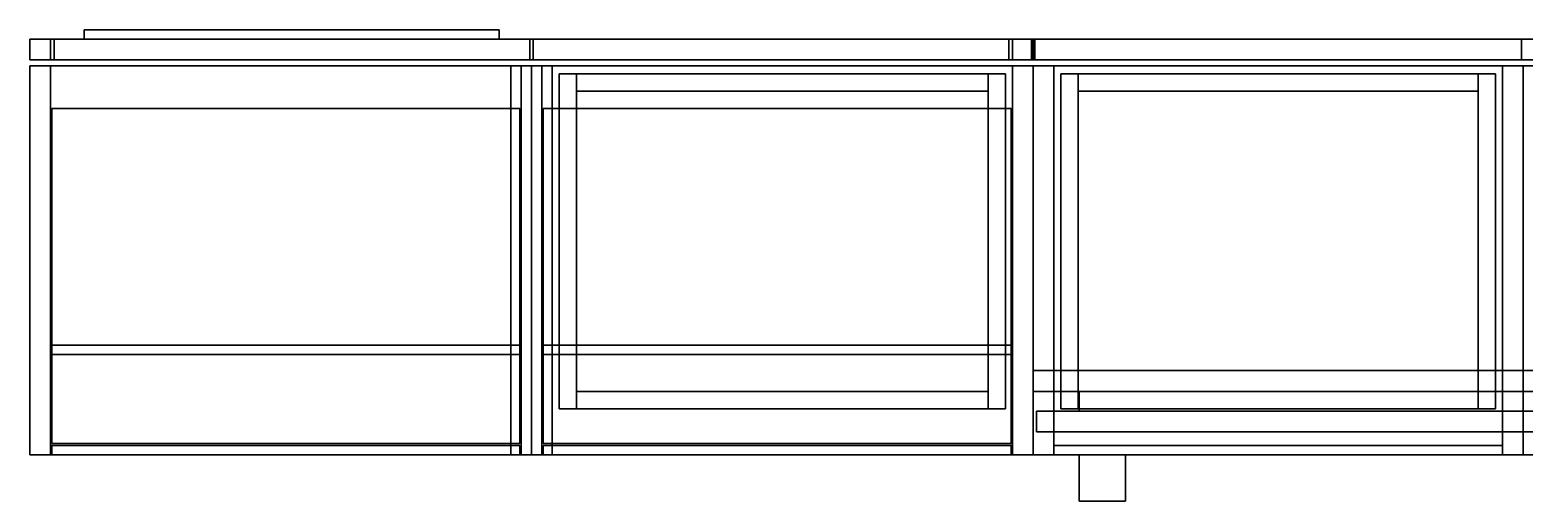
# Model space of a CAD drawing. Header units: millimetres. Extents: x 0 to 3600, y 0 to 408.
# Drawn here: x 0 to 1296, y 0 to 408 of the extents above; entities that cross this region are included whole.
import ezdxf

# ---------------------------------------------------------------- set-up
doc = ezdxf.new("R2010")
doc.units = ezdxf.units.MM
for name, color, linetype in [('BATTEN-1', 8, 'Continuous'), ('BG-1', 8, 'Continuous'), ('CURVE-T-BOT', 8, 'Continuous'), ('CURVE-T-TOP', 8, 'Continuous'), ('D1-BACK', 8, 'Continuous'), ('D1-BOX-B', 8, 'Continuous'), ('D1-BOX-F', 8, 'Continuous'), ('D1-BOX-H', 8, 'Continuous'), ('D1-BOX-L', 8, 'Continuous'), ('D1-BOX-R', 8, 'Continuous'), ('D1-FRONT', 8, 'Continuous'), ('D1-L', 8, 'Continuous'), ('D1-R', 8, 'Continuous'), ('D1-T', 8, 'Continuous'), ('D2-B', 8, 'Continuous'), ('D2-BACK', 8, 'Continuous'), ('D2-BOX-B', 8, 'Continuous'), ('D2-BOX-F', 8, 'Continuous'), ('D2-BOX-H', 8, 'Continuous'), ('D2-BOX-L', 8, 'Continuous'), ('D2-BOX-R', 8, 'Continuous'), ('D2-FRONT', 8, 'Continuous'), ('D2-L', 8, 'Continuous'), ('D2-R', 8, 'Continuous'), ('D2-T', 8, 'Continuous'), ('D3-L', 8, 'Continuous'), ('FRAME-B-HIGH-1', 8, 'Continuous'), ('FRAME-B-LOW-1', 8, 'Continuous'), ('FRAME-T-BOT', 8, 'Continuous'), ('FRAME-T-L', 8, 'Continuous'), ('FRAME-T-MID', 8, 'Continuous'), ('FRAME-T-R', 8, 'Continuous'), ('FRAME-T-TOP', 8, 'Continuous'), ('T-B', 8, 'Continuous'), ('T-C', 8, 'Continuous'), ('T-DOOR-L', 8, 'Continuous'), ('T-DOOR-R', 8, 'Continuous'), ('T-L', 8, 'Continuous'), ('T-L-BACK', 8, 'Continuous'), ('T-L-S1', 8, 'Continuous'), ('T-L-S2', 8, 'Continuous'), ('T-L-S3', 8, 'Continuous'), ('T-L-S4', 8, 'Continuous'), ('T-L-S5', 8, 'Continuous'), ('T-L-SERVICE', 8, 'Continuous'), ('T-LOW-BACK', 8, 'Continuous'), ('T-LOW-DIV', 8, 'Continuous'), ('T-R', 8, 'Continuous'), ('T-R-BACK', 8, 'Continuous'), ('T-R-S1', 8, 'Continuous'), ('T-R-S2', 8, 'Continuous'), ('T-R-S3', 8, 'Continuous'), ('T-R-S4', 8, 'Continuous'), ('T-R-S5', 8, 'Continuous'), ('T-R-SERVICE', 8, 'Continuous'), ('TEXTILE', 8, 'Continuous'), ('TV-LINK', 8, 'Continuous'), ('TV-SPACER-1', 8, 'Continuous')]:
    doc.layers.add(name, color=color, linetype=linetype)

msp = doc.modelspace()

# ---------------------------------------------------------------- linework, layer by layer
at = {"layer": 'BATTEN-1'}
for points in [[(910, 0, 590), (910, 40, 590), (950, 40, 590), (950, 0, 590)], [(910, 0, 2825), (950, 0, 2825), (950, 40, 2825), (910, 40, 2825)], [(950, 40, 590), (910, 40, 590), (910, 40, 2825), (950, 40, 2825)], [(910, 40, 590), (910, 0, 590), (910, 0, 2825), (910, 40, 2825)], [(950, 0, 590), (950, 40, 590), (950, 40, 2825), (950, 0, 2825)], [(910, 0, 590), (950, 0, 590), (950, 0, 2825), (910, 0, 2825)]]:
    msp.add_3dface(points, dxfattribs=at)
at = {"layer": 'BG-1'}
for points in [[(873, 60, 570), (873, 78, 570), (1551, 78, 570), (1551, 60, 570)], [(873, 60, 2875), (1551, 60, 2875), (1551, 78, 2875), (873, 78, 2875)], [(1551, 78, 570), (873, 78, 570), (873, 78, 2875), (1551, 78, 2875)], [(873, 78, 570), (873, 60, 570), (873, 60, 2875), (873, 78, 2875)], [(873, 60, 570), (1551, 60, 570), (1551, 60, 2875), (873, 60, 2875)]]:
    msp.add_3dface(points, dxfattribs=at)
at = {"layer": 'CURVE-T-BOT'}
for points in [[(0, 40, 150), (0, 377, 150), (870, 377, 150), (870, 40, 150)], [(0, 40, 250), (870, 40, 250), (870, 377, 250), (0, 377, 250)], [(870, 377, 150), (0, 377, 150), (0, 377, 250), (870, 377, 250)], [(0, 377, 150), (0, 40, 150), (0, 40, 250), (0, 377, 250)], [(870, 40, 150), (870, 377, 150), (870, 377, 250), (870, 40, 250)], [(0, 40, 150), (870, 40, 150), (870, 40, 250), (0, 40, 250)]]:
    msp.add_3dface(points, dxfattribs=at)
at = {"layer": 'CURVE-T-TOP'}
for points in [[(0, 40, 2775), (0, 377, 2775), (870, 377, 2775), (870, 40, 2775)], [(0, 40, 2875), (870, 40, 2875), (870, 377, 2875), (0, 377, 2875)], [(870, 377, 2775), (0, 377, 2775), (0, 377, 2875), (870, 377, 2875)], [(0, 377, 2775), (0, 40, 2775), (0, 40, 2875), (0, 377, 2875)], [(870, 40, 2775), (870, 377, 2775), (870, 377, 2875), (870, 40, 2875)], [(0, 40, 2775), (870, 40, 2775), (870, 40, 2875), (0, 40, 2875)]]:
    msp.add_3dface(points, dxfattribs=at)
at = {"layer": 'D1-BACK'}
for points in [[(453, 40, 168), (453, 48, 168), (852, 48, 168), (852, 40, 168)], [(453, 40, 552), (852, 40, 552), (852, 48, 552), (453, 48, 552)], [(852, 48, 168), (453, 48, 168), (453, 48, 552), (852, 48, 552)], [(453, 48, 168), (453, 40, 168), (453, 40, 552), (453, 48, 552)], [(453, 40, 168), (852, 40, 168), (852, 40, 552), (453, 40, 552)], [(852, 40, 168), (852, 48, 168), (852, 48, 552), (852, 40, 552)]]:
    msp.add_3dface(points, dxfattribs=at)
at = {"layer": 'D1-BOX-B'}
for points in [[(474, 80, 210), (474, 370, 210), (831, 370, 210), (831, 80, 210)], [(474, 80, 225), (831, 80, 225), (831, 370, 225), (474, 370, 225)], [(831, 370, 210), (474, 370, 210), (474, 370, 225), (831, 370, 225)], [(474, 370, 210), (474, 80, 210), (474, 80, 225), (474, 370, 225)], [(831, 80, 210), (831, 370, 210), (831, 370, 225), (831, 80, 225)], [(474, 80, 210), (831, 80, 210), (831, 80, 225), (474, 80, 225)]]:
    msp.add_3dface(points, dxfattribs=at)
at = {"layer": 'D1-BOX-F'}
for points in [[(474, 355, 225), (474, 370, 225), (831, 370, 225), (831, 355, 225)], [(474, 355, 447), (831, 355, 447), (831, 370, 447), (474, 370, 447)], [(831, 370, 225), (474, 370, 225), (474, 370, 447), (831, 370, 447)], [(474, 370, 225), (474, 355, 225), (474, 355, 447), (474, 370, 447)], [(831, 355, 225), (831, 370, 225), (831, 370, 447), (831, 355, 447)], [(474, 355, 225), (831, 355, 225), (831, 355, 447), (474, 355, 447)]]:
    msp.add_3dface(points, dxfattribs=at)
at = {"layer": 'D1-BOX-H'}
for points in [[(474, 80, 225), (474, 95, 225), (831, 95, 225), (831, 80, 225)], [(474, 80, 447), (831, 80, 447), (831, 95, 447), (474, 95, 447)], [(831, 95, 225), (474, 95, 225), (474, 95, 447), (831, 95, 447)], [(474, 95, 225), (474, 80, 225), (474, 80, 447), (474, 95, 447)], [(831, 80, 225), (831, 95, 225), (831, 95, 447), (831, 80, 447)], [(474, 80, 225), (831, 80, 225), (831, 80, 447), (474, 80, 447)]]:
    msp.add_3dface(points, dxfattribs=at)
at = {"layer": 'D1-BOX-L'}
for points in [[(459, 80, 210), (459, 370, 210), (474, 370, 210), (474, 80, 210)], [(459, 80, 447), (474, 80, 447), (474, 370, 447), (459, 370, 447)], [(474, 370, 210), (459, 370, 210), (459, 370, 447), (474, 370, 447)], [(459, 370, 210), (459, 80, 210), (459, 80, 447), (459, 370, 447)], [(474, 80, 210), (474, 370, 210), (474, 370, 447), (474, 80, 447)], [(459, 80, 210), (474, 80, 210), (474, 80, 447), (459, 80, 447)]]:
    msp.add_3dface(points, dxfattribs=at)
at = {"layer": 'D1-BOX-R'}
for points in [[(831, 80, 210), (831, 370, 210), (846, 370, 210), (846, 80, 210)], [(831, 80, 447), (846, 80, 447), (846, 370, 447), (831, 370, 447)], [(846, 370, 210), (831, 370, 210), (831, 370, 447), (846, 370, 447)], [(831, 370, 210), (831, 80, 210), (831, 80, 447), (831, 370, 447)], [(846, 80, 210), (846, 370, 210), (846, 370, 447), (846, 80, 447)], [(831, 80, 210), (846, 80, 210), (846, 80, 447), (831, 80, 447)]]:
    msp.add_3dface(points, dxfattribs=at)
at = {"layer": 'D1-FRONT'}
for points in [[(436.5, 382, 171), (436.5, 400, 171), (868.5, 400, 171), (868.5, 382, 171)], [(436.5, 382, 549), (868.5, 382, 549), (868.5, 400, 549), (436.5, 400, 549)], [(868.5, 400, 171), (436.5, 400, 171), (436.5, 400, 549), (868.5, 400, 549)], [(436.5, 400, 171), (436.5, 382, 171), (436.5, 382, 549), (436.5, 400, 549)], [(868.5, 382, 171), (868.5, 400, 171), (868.5, 400, 549), (868.5, 382, 549)], [(436.5, 382, 171), (868.5, 382, 171), (868.5, 382, 549), (436.5, 382, 549)]]:
    msp.add_3dface(points, dxfattribs=at)
at = {"layer": 'D1-L'}
for points in [[(435, 40, 168), (435, 377, 168), (453, 377, 168), (453, 40, 168)], [(435, 40, 570), (453, 40, 570), (453, 377, 570), (435, 377, 570)], [(453, 377, 168), (435, 377, 168), (435, 377, 570), (453, 377, 570)], [(435, 377, 168), (435, 40, 168), (435, 40, 570), (435, 377, 570)], [(453, 40, 168), (453, 377, 168), (453, 377, 570), (453, 40, 570)], [(435, 40, 168), (453, 40, 168), (453, 40, 570), (435, 40, 570)]]:
    msp.add_3dface(points, dxfattribs=at)
at = {"layer": 'D1-R'}
for points in [[(852, 40, 168), (852, 377, 168), (870, 377, 168), (870, 40, 168)], [(852, 40, 570), (870, 40, 570), (870, 377, 570), (852, 377, 570)], [(870, 377, 168), (852, 377, 168), (852, 377, 570), (870, 377, 570)], [(852, 377, 168), (852, 40, 168), (852, 40, 570), (852, 377, 570)], [(870, 40, 168), (870, 377, 168), (870, 377, 570), (870, 40, 570)], [(852, 40, 168), (870, 40, 168), (870, 40, 570), (852, 40, 570)]]:
    msp.add_3dface(points, dxfattribs=at)
at = {"layer": 'D1-T'}
for points in [[(453, 40, 552), (453, 377, 552), (852, 377, 552), (852, 40, 552)], [(453, 40, 570), (852, 40, 570), (852, 377, 570), (453, 377, 570)], [(852, 377, 552), (453, 377, 552), (453, 377, 570), (852, 377, 570)], [(453, 377, 552), (453, 40, 552), (453, 40, 570), (453, 377, 570)], [(852, 40, 552), (852, 377, 552), (852, 377, 570), (852, 40, 570)], [(453, 40, 552), (852, 40, 552), (852, 40, 570), (453, 40, 570)]]:
    msp.add_3dface(points, dxfattribs=at)
at = {"layer": 'D2-B'}
for points in [[(888, 40, 150), (888, 377, 150), (1277, 377, 150), (1277, 40, 150)], [(888, 40, 168), (1277, 40, 168), (1277, 377, 168), (888, 377, 168)], [(1277, 377, 150), (888, 377, 150), (888, 377, 168), (1277, 377, 168)], [(888, 377, 150), (888, 40, 150), (888, 40, 168), (888, 377, 168)], [(1277, 40, 150), (1277, 377, 150), (1277, 377, 168), (1277, 40, 168)], [(888, 40, 150), (1277, 40, 150), (1277, 40, 168), (888, 40, 168)]]:
    msp.add_3dface(points, dxfattribs=at)
at = {"layer": 'D2-BACK'}
for points in [[(888, 40, 168), (888, 48, 168), (1277, 48, 168), (1277, 40, 168)], [(888, 40, 552), (1277, 40, 552), (1277, 48, 552), (888, 48, 552)], [(1277, 48, 168), (888, 48, 168), (888, 48, 552), (1277, 48, 552)], [(888, 48, 168), (888, 40, 168), (888, 40, 552), (888, 48, 552)], [(888, 40, 168), (1277, 40, 168), (1277, 40, 552), (888, 40, 552)], [(1277, 40, 168), (1277, 48, 168), (1277, 48, 552), (1277, 40, 552)]]:
    msp.add_3dface(points, dxfattribs=at)
at = {"layer": 'D2-BOX-B'}
for points in [[(909, 80, 210), (909, 370, 210), (1256, 370, 210), (1256, 80, 210)], [(909, 80, 225), (1256, 80, 225), (1256, 370, 225), (909, 370, 225)], [(1256, 370, 210), (909, 370, 210), (909, 370, 225), (1256, 370, 225)], [(909, 370, 210), (909, 80, 210), (909, 80, 225), (909, 370, 225)], [(1256, 80, 210), (1256, 370, 210), (1256, 370, 225), (1256, 80, 225)], [(909, 80, 210), (1256, 80, 210), (1256, 80, 225), (909, 80, 225)]]:
    msp.add_3dface(points, dxfattribs=at)
at = {"layer": 'D2-BOX-F'}
for points in [[(909, 355, 225), (909, 370, 225), (1256, 370, 225), (1256, 355, 225)], [(909, 355, 447), (1256, 355, 447), (1256, 370, 447), (909, 370, 447)], [(1256, 370, 225), (909, 370, 225), (909, 370, 447), (1256, 370, 447)], [(909, 370, 225), (909, 355, 225), (909, 355, 447), (909, 370, 447)], [(1256, 355, 225), (1256, 370, 225), (1256, 370, 447), (1256, 355, 447)], [(909, 355, 225), (1256, 355, 225), (1256, 355, 447), (909, 355, 447)]]:
    msp.add_3dface(points, dxfattribs=at)
at = {"layer": 'D2-BOX-H'}
for points in [[(909, 80, 225), (909, 95, 225), (1256, 95, 225), (1256, 80, 225)], [(909, 80, 447), (1256, 80, 447), (1256, 95, 447), (909, 95, 447)], [(1256, 95, 225), (909, 95, 225), (909, 95, 447), (1256, 95, 447)], [(909, 95, 225), (909, 80, 225), (909, 80, 447), (909, 95, 447)], [(1256, 80, 225), (1256, 95, 225), (1256, 95, 447), (1256, 80, 447)], [(909, 80, 225), (1256, 80, 225), (1256, 80, 447), (909, 80, 447)]]:
    msp.add_3dface(points, dxfattribs=at)
at = {"layer": 'D2-BOX-L'}
for points in [[(894, 80, 210), (894, 370, 210), (909, 370, 210), (909, 80, 210)], [(894, 80, 447), (909, 80, 447), (909, 370, 447), (894, 370, 447)], [(909, 370, 210), (894, 370, 210), (894, 370, 447), (909, 370, 447)], [(894, 370, 210), (894, 80, 210), (894, 80, 447), (894, 370, 447)], [(909, 80, 210), (909, 370, 210), (909, 370, 447), (909, 80, 447)], [(894, 80, 210), (909, 80, 210), (909, 80, 447), (894, 80, 447)]]:
    msp.add_3dface(points, dxfattribs=at)
at = {"layer": 'D2-BOX-R'}
for points in [[(1256, 80, 210), (1256, 370, 210), (1271, 370, 210), (1271, 80, 210)], [(1256, 80, 447), (1271, 80, 447), (1271, 370, 447), (1256, 370, 447)], [(1271, 370, 210), (1256, 370, 210), (1256, 370, 447), (1271, 370, 447)], [(1256, 370, 210), (1256, 80, 210), (1256, 80, 447), (1256, 370, 447)], [(1271, 80, 210), (1271, 370, 210), (1271, 370, 447), (1271, 80, 447)], [(1256, 80, 210), (1271, 80, 210), (1271, 80, 447), (1256, 80, 447)]]:
    msp.add_3dface(points, dxfattribs=at)
at = {"layer": 'D2-FRONT'}
for points in [[(871.5, 382, 171), (871.5, 400, 171), (1293.5, 400, 171), (1293.5, 382, 171)], [(871.5, 382, 549), (1293.5, 382, 549), (1293.5, 400, 549), (871.5, 400, 549)], [(1293.5, 400, 171), (871.5, 400, 171), (871.5, 400, 549), (1293.5, 400, 549)], [(871.5, 400, 171), (871.5, 382, 171), (871.5, 382, 549), (871.5, 400, 549)], [(1293.5, 382, 171), (1293.5, 400, 171), (1293.5, 400, 549), (1293.5, 382, 549)], [(871.5, 382, 171), (1293.5, 382, 171), (1293.5, 382, 549), (871.5, 382, 549)]]:
    msp.add_3dface(points, dxfattribs=at)
at = {"layer": 'D2-L'}
for points in [[(870, 40, 150), (870, 377, 150), (888, 377, 150), (888, 40, 150)], [(870, 40, 570), (888, 40, 570), (888, 377, 570), (870, 377, 570)], [(888, 377, 150), (870, 377, 150), (870, 377, 570), (888, 377, 570)], [(870, 377, 150), (870, 40, 150), (870, 40, 570), (870, 377, 570)], [(888, 40, 150), (888, 377, 150), (888, 377, 570), (888, 40, 570)], [(870, 40, 150), (888, 40, 150), (888, 40, 570), (870, 40, 570)]]:
    msp.add_3dface(points, dxfattribs=at)
at = {"layer": 'D2-R'}
for points in [[(1277, 40, 150), (1277, 377, 150), (1295, 377, 150), (1295, 40, 150)], [(1277, 40, 570), (1295, 40, 570), (1295, 377, 570), (1277, 377, 570)], [(1295, 377, 150), (1277, 377, 150), (1277, 377, 570), (1295, 377, 570)], [(1277, 377, 150), (1277, 40, 150), (1277, 40, 570), (1277, 377, 570)], [(1295, 40, 150), (1295, 377, 150), (1295, 377, 570), (1295, 40, 570)], [(1277, 40, 150), (1295, 40, 150), (1295, 40, 570), (1277, 40, 570)]]:
    msp.add_3dface(points, dxfattribs=at)
at = {"layer": 'D2-T'}
for points in [[(888, 40, 552), (888, 377, 552), (1277, 377, 552), (1277, 40, 552)], [(888, 40, 570), (1277, 40, 570), (1277, 377, 570), (888, 377, 570)], [(1277, 377, 552), (888, 377, 552), (888, 377, 570), (1277, 377, 570)], [(888, 377, 552), (888, 40, 552), (888, 40, 570), (888, 377, 570)], [(1277, 40, 552), (1277, 377, 552), (1277, 377, 570), (1277, 40, 570)], [(888, 40, 552), (1277, 40, 552), (1277, 40, 570), (888, 40, 570)]]:
    msp.add_3dface(points, dxfattribs=at)
at = {"layer": 'D3-L'}
for points in [[(1295, 40, 150), (1295, 377, 150), (1313, 377, 150), (1313, 40, 150)], [(1295, 40, 570), (1313, 40, 570), (1313, 377, 570), (1295, 377, 570)], [(1313, 377, 150), (1295, 377, 150), (1295, 377, 570), (1313, 377, 570)], [(1295, 377, 150), (1295, 40, 150), (1295, 40, 570), (1295, 377, 570)], [(1295, 40, 150), (1313, 40, 150), (1313, 40, 570), (1295, 40, 570)]]:
    msp.add_3dface(points, dxfattribs=at)
at = {"layer": 'FRAME-B-HIGH-1'}
for points in [[(870, 382, 552), (870, 400, 552), (1720, 400, 552), (1720, 382, 552)], [(870, 382, 570), (1720, 382, 570), (1720, 400, 570), (870, 400, 570)], [(1720, 400, 552), (870, 400, 552), (870, 400, 570), (1720, 400, 570)], [(870, 400, 552), (870, 382, 552), (870, 382, 570), (870, 400, 570)], [(870, 382, 552), (1720, 382, 552), (1720, 382, 570), (870, 382, 570)]]:
    msp.add_3dface(points, dxfattribs=at)
at = {"layer": 'FRAME-B-LOW-1'}
for points in [[(870, 382, 150), (870, 400, 150), (1720, 400, 150), (1720, 382, 150)], [(870, 382, 168), (1720, 382, 168), (1720, 400, 168), (870, 400, 168)], [(1720, 400, 150), (870, 400, 150), (870, 400, 168), (1720, 400, 168)], [(870, 400, 150), (870, 382, 150), (870, 382, 168), (870, 400, 168)], [(870, 382, 150), (1720, 382, 150), (1720, 382, 168), (870, 382, 168)]]:
    msp.add_3dface(points, dxfattribs=at)
at = {"layer": 'FRAME-T-BOT'}
for points in [[(0, 382, 150), (0, 400, 150), (870, 400, 150), (870, 382, 150)], [(0, 382, 250), (870, 382, 250), (870, 400, 250), (0, 400, 250)], [(870, 400, 150), (0, 400, 150), (0, 400, 250), (870, 400, 250)], [(0, 400, 150), (0, 382, 150), (0, 382, 250), (0, 400, 250)], [(870, 382, 150), (870, 400, 150), (870, 400, 250), (870, 382, 250)], [(0, 382, 150), (870, 382, 150), (870, 382, 250), (0, 382, 250)]]:
    msp.add_3dface(points, dxfattribs=at)
at = {"layer": 'FRAME-T-L'}
for points in [[(0, 382, 250), (0, 400, 250), (18, 400, 250), (18, 382, 250)], [(0, 382, 2775), (18, 382, 2775), (18, 400, 2775), (0, 400, 2775)], [(18, 400, 250), (0, 400, 250), (0, 400, 2775), (18, 400, 2775)], [(0, 400, 250), (0, 382, 250), (0, 382, 2775), (0, 400, 2775)], [(18, 382, 250), (18, 400, 250), (18, 400, 2775), (18, 382, 2775)], [(0, 382, 250), (18, 382, 250), (18, 382, 2775), (0, 382, 2775)]]:
    msp.add_3dface(points, dxfattribs=at)
at = {"layer": 'FRAME-T-MID'}
for points in [[(436.5, 382, 552), (436.5, 400, 552), (870, 400, 552), (870, 382, 552)], [(436.5, 382, 570), (870, 382, 570), (870, 400, 570), (436.5, 400, 570)], [(870, 400, 552), (436.5, 400, 552), (436.5, 400, 570), (870, 400, 570)], [(436.5, 400, 552), (436.5, 382, 552), (436.5, 382, 570), (436.5, 400, 570)], [(870, 382, 552), (870, 400, 552), (870, 400, 570), (870, 382, 570)], [(436.5, 382, 552), (870, 382, 552), (870, 382, 570), (436.5, 382, 570)]]:
    msp.add_3dface(points, dxfattribs=at)
at = {"layer": 'FRAME-T-R'}
for points in [[(852, 382, 570), (852, 400, 570), (870, 400, 570), (870, 382, 570)], [(852, 382, 2775), (870, 382, 2775), (870, 400, 2775), (852, 400, 2775)], [(870, 400, 570), (852, 400, 570), (852, 400, 2775), (870, 400, 2775)], [(852, 400, 570), (852, 382, 570), (852, 382, 2775), (852, 400, 2775)], [(870, 382, 570), (870, 400, 570), (870, 400, 2775), (870, 382, 2775)], [(852, 382, 570), (870, 382, 570), (870, 382, 2775), (852, 382, 2775)]]:
    msp.add_3dface(points, dxfattribs=at)
at = {"layer": 'FRAME-T-TOP'}
for points in [[(0, 382, 2775), (0, 400, 2775), (870, 400, 2775), (870, 382, 2775)], [(0, 382, 2875), (870, 382, 2875), (870, 400, 2875), (0, 400, 2875)], [(870, 400, 2775), (0, 400, 2775), (0, 400, 2875), (870, 400, 2875)], [(0, 400, 2775), (0, 382, 2775), (0, 382, 2875), (0, 400, 2875)], [(870, 382, 2775), (870, 400, 2775), (870, 400, 2875), (870, 382, 2875)], [(0, 382, 2775), (870, 382, 2775), (870, 382, 2875), (0, 382, 2875)]]:
    msp.add_3dface(points, dxfattribs=at)
at = {"layer": 'T-B'}
for points in [[(18, 40, 570), (18, 377, 570), (852, 377, 570), (852, 40, 570)], [(18, 40, 588), (852, 40, 588), (852, 377, 588), (18, 377, 588)], [(852, 377, 570), (18, 377, 570), (18, 377, 588), (852, 377, 588)], [(18, 377, 570), (18, 40, 570), (18, 40, 588), (18, 377, 588)], [(852, 40, 570), (852, 377, 570), (852, 377, 588), (852, 40, 588)], [(18, 40, 570), (852, 40, 570), (852, 40, 588), (18, 40, 588)]]:
    msp.add_3dface(points, dxfattribs=at)
at = {"layer": 'T-C'}
for points in [[(426, 40, 588), (426, 377, 588), (444, 377, 588), (444, 40, 588)], [(426, 40, 2857), (444, 40, 2857), (444, 377, 2857), (426, 377, 2857)], [(444, 377, 588), (426, 377, 588), (426, 377, 2857), (444, 377, 2857)], [(426, 377, 588), (426, 40, 588), (426, 40, 2857), (426, 377, 2857)], [(444, 40, 588), (444, 377, 588), (444, 377, 2857), (444, 40, 2857)], [(426, 40, 588), (444, 40, 588), (444, 40, 2857), (426, 40, 2857)]]:
    msp.add_3dface(points, dxfattribs=at)
at = {"layer": 'T-DOOR-L'}
for points in [[(21, 382, 171), (21, 400, 171), (433.5, 400, 171), (433.5, 382, 171)], [(21, 382, 2854), (433.5, 382, 2854), (433.5, 400, 2854), (21, 400, 2854)], [(433.5, 400, 171), (21, 400, 171), (21, 400, 2854), (433.5, 400, 2854)], [(21, 400, 171), (21, 382, 171), (21, 382, 2854), (21, 400, 2854)], [(433.5, 382, 171), (433.5, 400, 171), (433.5, 400, 2854), (433.5, 382, 2854)], [(21, 382, 171), (433.5, 382, 171), (433.5, 382, 2854), (21, 382, 2854)]]:
    msp.add_3dface(points, dxfattribs=at)
at = {"layer": 'T-DOOR-R'}
for points in [[(436.5, 382, 573), (436.5, 400, 573), (849, 400, 573), (849, 382, 573)], [(436.5, 382, 2854), (849, 382, 2854), (849, 400, 2854), (436.5, 400, 2854)], [(849, 400, 573), (436.5, 400, 573), (436.5, 400, 2854), (849, 400, 2854)], [(436.5, 400, 573), (436.5, 382, 573), (436.5, 382, 2854), (436.5, 400, 2854)], [(849, 382, 573), (849, 400, 573), (849, 400, 2854), (849, 382, 2854)], [(436.5, 382, 573), (849, 382, 573), (849, 382, 2854), (436.5, 382, 2854)]]:
    msp.add_3dface(points, dxfattribs=at)
at = {"layer": 'T-L'}
for points in [[(0, 40, 250), (0, 377, 250), (18, 377, 250), (18, 40, 250)], [(0, 40, 2775), (18, 40, 2775), (18, 377, 2775), (0, 377, 2775)], [(18, 377, 250), (0, 377, 250), (0, 377, 2775), (18, 377, 2775)], [(0, 377, 250), (0, 40, 250), (0, 40, 2775), (0, 377, 2775)], [(18, 40, 250), (18, 377, 250), (18, 377, 2775), (18, 40, 2775)], [(0, 40, 250), (18, 40, 250), (18, 40, 2775), (0, 40, 2775)]]:
    msp.add_3dface(points, dxfattribs=at)
at = {"layer": 'T-L-BACK'}
for points in [[(19, 40, 935), (19, 48, 935), (425, 48, 935), (425, 40, 935)], [(19, 40, 2856), (425, 40, 2856), (425, 48, 2856), (19, 48, 2856)], [(425, 48, 935), (19, 48, 935), (19, 48, 2856), (425, 48, 2856)], [(19, 48, 935), (19, 40, 935), (19, 40, 2856), (19, 48, 2856)], [(19, 40, 935), (425, 40, 935), (425, 40, 2856), (19, 40, 2856)], [(425, 40, 935), (425, 48, 935), (425, 48, 2856), (425, 40, 2856)]]:
    msp.add_3dface(points, dxfattribs=at)
at = {"layer": 'T-L-S1'}
for points in [[(19, 50, 935), (19, 340, 935), (425, 340, 935), (425, 50, 935)], [(19, 50, 953), (425, 50, 953), (425, 340, 953), (19, 340, 953)], [(425, 340, 935), (19, 340, 935), (19, 340, 953), (425, 340, 953)], [(19, 340, 935), (19, 50, 935), (19, 50, 953), (19, 340, 953)], [(425, 50, 935), (425, 340, 935), (425, 340, 953), (425, 50, 953)], [(19, 50, 935), (425, 50, 935), (425, 50, 953), (19, 50, 953)]]:
    msp.add_3dface(points, dxfattribs=at)
at = {"layer": 'T-L-S2'}
for points in [[(19, 50, 1320), (19, 340, 1320), (425, 340, 1320), (425, 50, 1320)], [(19, 50, 1338), (425, 50, 1338), (425, 340, 1338), (19, 340, 1338)], [(425, 340, 1320), (19, 340, 1320), (19, 340, 1338), (425, 340, 1338)], [(19, 340, 1320), (19, 50, 1320), (19, 50, 1338), (19, 340, 1338)], [(425, 50, 1320), (425, 340, 1320), (425, 340, 1338), (425, 50, 1338)], [(19, 50, 1320), (425, 50, 1320), (425, 50, 1338), (19, 50, 1338)]]:
    msp.add_3dface(points, dxfattribs=at)
at = {"layer": 'T-L-S3'}
for points in [[(19, 50, 1705), (19, 340, 1705), (425, 340, 1705), (425, 50, 1705)], [(19, 50, 1723), (425, 50, 1723), (425, 340, 1723), (19, 340, 1723)], [(425, 340, 1705), (19, 340, 1705), (19, 340, 1723), (425, 340, 1723)], [(19, 340, 1705), (19, 50, 1705), (19, 50, 1723), (19, 340, 1723)], [(425, 50, 1705), (425, 340, 1705), (425, 340, 1723), (425, 50, 1723)], [(19, 50, 1705), (425, 50, 1705), (425, 50, 1723), (19, 50, 1723)]]:
    msp.add_3dface(points, dxfattribs=at)
at = {"layer": 'T-L-S4'}
for points in [[(19, 50, 2090), (19, 340, 2090), (425, 340, 2090), (425, 50, 2090)], [(19, 50, 2108), (425, 50, 2108), (425, 340, 2108), (19, 340, 2108)], [(425, 340, 2090), (19, 340, 2090), (19, 340, 2108), (425, 340, 2108)], [(19, 340, 2090), (19, 50, 2090), (19, 50, 2108), (19, 340, 2108)], [(425, 50, 2090), (425, 340, 2090), (425, 340, 2108), (425, 50, 2108)], [(19, 50, 2090), (425, 50, 2090), (425, 50, 2108), (19, 50, 2108)]]:
    msp.add_3dface(points, dxfattribs=at)
at = {"layer": 'T-L-S5'}
for points in [[(19, 50, 2475), (19, 340, 2475), (425, 340, 2475), (425, 50, 2475)], [(19, 50, 2493), (425, 50, 2493), (425, 340, 2493), (19, 340, 2493)], [(425, 340, 2475), (19, 340, 2475), (19, 340, 2493), (425, 340, 2493)], [(19, 340, 2475), (19, 50, 2475), (19, 50, 2493), (19, 340, 2493)], [(425, 50, 2475), (425, 340, 2475), (425, 340, 2493), (425, 50, 2493)], [(19, 50, 2475), (425, 50, 2475), (425, 50, 2493), (19, 50, 2493)]]:
    msp.add_3dface(points, dxfattribs=at)
at = {"layer": 'T-L-SERVICE'}
for points in [[(19, 127, 589), (19, 135, 589), (425, 135, 589), (425, 127, 589)], [(19, 127, 934), (425, 127, 934), (425, 135, 934), (19, 135, 934)], [(425, 135, 589), (19, 135, 589), (19, 135, 934), (425, 135, 934)], [(19, 135, 589), (19, 127, 589), (19, 127, 934), (19, 135, 934)], [(425, 127, 589), (425, 135, 589), (425, 135, 934), (425, 127, 934)], [(19, 127, 589), (425, 127, 589), (425, 127, 934), (19, 127, 934)]]:
    msp.add_3dface(points, dxfattribs=at)
at = {"layer": 'T-LOW-BACK'}
for points in [[(18, 40, 168), (18, 48, 168), (417, 48, 168), (417, 40, 168)], [(18, 40, 570), (417, 40, 570), (417, 48, 570), (18, 48, 570)], [(417, 48, 168), (18, 48, 168), (18, 48, 570), (417, 48, 570)], [(18, 48, 168), (18, 40, 168), (18, 40, 570), (18, 48, 570)], [(18, 40, 168), (417, 40, 168), (417, 40, 570), (18, 40, 570)], [(417, 40, 168), (417, 48, 168), (417, 48, 570), (417, 40, 570)]]:
    msp.add_3dface(points, dxfattribs=at)
at = {"layer": 'T-LOW-DIV'}
for points in [[(417, 40, 168), (417, 377, 168), (435, 377, 168), (435, 40, 168)], [(417, 40, 570), (435, 40, 570), (435, 377, 570), (417, 377, 570)], [(435, 377, 168), (417, 377, 168), (417, 377, 570), (435, 377, 570)], [(417, 377, 168), (417, 40, 168), (417, 40, 570), (417, 377, 570)], [(435, 40, 168), (435, 377, 168), (435, 377, 570), (435, 40, 570)], [(417, 40, 168), (435, 40, 168), (435, 40, 570), (417, 40, 570)]]:
    msp.add_3dface(points, dxfattribs=at)
at = {"layer": 'T-R'}
for points in [[(852, 40, 570), (852, 377, 570), (870, 377, 570), (870, 40, 570)], [(852, 40, 2775), (870, 40, 2775), (870, 377, 2775), (852, 377, 2775)], [(870, 377, 570), (852, 377, 570), (852, 377, 2775), (870, 377, 2775)], [(852, 377, 570), (852, 40, 570), (852, 40, 2775), (852, 377, 2775)], [(870, 40, 570), (870, 377, 570), (870, 377, 2775), (870, 40, 2775)], [(852, 40, 570), (870, 40, 570), (870, 40, 2775), (852, 40, 2775)]]:
    msp.add_3dface(points, dxfattribs=at)
at = {"layer": 'T-R-BACK'}
for points in [[(445, 40, 935), (445, 48, 935), (851, 48, 935), (851, 40, 935)], [(445, 40, 2856), (851, 40, 2856), (851, 48, 2856), (445, 48, 2856)], [(851, 48, 935), (445, 48, 935), (445, 48, 2856), (851, 48, 2856)], [(445, 48, 935), (445, 40, 935), (445, 40, 2856), (445, 48, 2856)], [(445, 40, 935), (851, 40, 935), (851, 40, 2856), (445, 40, 2856)], [(851, 40, 935), (851, 48, 935), (851, 48, 2856), (851, 40, 2856)]]:
    msp.add_3dface(points, dxfattribs=at)
at = {"layer": 'T-R-S1'}
for points in [[(445, 50, 935), (445, 340, 935), (851, 340, 935), (851, 50, 935)], [(445, 50, 953), (851, 50, 953), (851, 340, 953), (445, 340, 953)], [(851, 340, 935), (445, 340, 935), (445, 340, 953), (851, 340, 953)], [(445, 340, 935), (445, 50, 935), (445, 50, 953), (445, 340, 953)], [(851, 50, 935), (851, 340, 935), (851, 340, 953), (851, 50, 953)], [(445, 50, 935), (851, 50, 935), (851, 50, 953), (445, 50, 953)]]:
    msp.add_3dface(points, dxfattribs=at)
at = {"layer": 'T-R-S2'}
for points in [[(445, 50, 1320), (445, 340, 1320), (851, 340, 1320), (851, 50, 1320)], [(445, 50, 1338), (851, 50, 1338), (851, 340, 1338), (445, 340, 1338)], [(851, 340, 1320), (445, 340, 1320), (445, 340, 1338), (851, 340, 1338)], [(445, 340, 1320), (445, 50, 1320), (445, 50, 1338), (445, 340, 1338)], [(851, 50, 1320), (851, 340, 1320), (851, 340, 1338), (851, 50, 1338)], [(445, 50, 1320), (851, 50, 1320), (851, 50, 1338), (445, 50, 1338)]]:
    msp.add_3dface(points, dxfattribs=at)
at = {"layer": 'T-R-S3'}
for points in [[(445, 50, 1705), (445, 340, 1705), (851, 340, 1705), (851, 50, 1705)], [(445, 50, 1723), (851, 50, 1723), (851, 340, 1723), (445, 340, 1723)], [(851, 340, 1705), (445, 340, 1705), (445, 340, 1723), (851, 340, 1723)], [(445, 340, 1705), (445, 50, 1705), (445, 50, 1723), (445, 340, 1723)], [(851, 50, 1705), (851, 340, 1705), (851, 340, 1723), (851, 50, 1723)], [(445, 50, 1705), (851, 50, 1705), (851, 50, 1723), (445, 50, 1723)]]:
    msp.add_3dface(points, dxfattribs=at)
at = {"layer": 'T-R-S4'}
for points in [[(445, 50, 2090), (445, 340, 2090), (851, 340, 2090), (851, 50, 2090)], [(445, 50, 2108), (851, 50, 2108), (851, 340, 2108), (445, 340, 2108)], [(851, 340, 2090), (445, 340, 2090), (445, 340, 2108), (851, 340, 2108)], [(445, 340, 2090), (445, 50, 2090), (445, 50, 2108), (445, 340, 2108)], [(851, 50, 2090), (851, 340, 2090), (851, 340, 2108), (851, 50, 2108)], [(445, 50, 2090), (851, 50, 2090), (851, 50, 2108), (445, 50, 2108)]]:
    msp.add_3dface(points, dxfattribs=at)
at = {"layer": 'T-R-S5'}
for points in [[(445, 50, 2475), (445, 340, 2475), (851, 340, 2475), (851, 50, 2475)], [(445, 50, 2493), (851, 50, 2493), (851, 340, 2493), (445, 340, 2493)], [(851, 340, 2475), (445, 340, 2475), (445, 340, 2493), (851, 340, 2493)], [(445, 340, 2475), (445, 50, 2475), (445, 50, 2493), (445, 340, 2493)], [(851, 50, 2475), (851, 340, 2475), (851, 340, 2493), (851, 50, 2493)], [(445, 50, 2475), (851, 50, 2475), (851, 50, 2493), (445, 50, 2493)]]:
    msp.add_3dface(points, dxfattribs=at)
at = {"layer": 'T-R-SERVICE'}
for points in [[(445, 127, 589), (445, 135, 589), (851, 135, 589), (851, 127, 589)], [(445, 127, 934), (851, 127, 934), (851, 135, 934), (445, 135, 934)], [(851, 135, 589), (445, 135, 589), (445, 135, 934), (851, 135, 934)], [(445, 135, 589), (445, 127, 589), (445, 127, 934), (445, 135, 934)], [(851, 127, 589), (851, 135, 589), (851, 135, 934), (851, 127, 934)], [(445, 127, 589), (851, 127, 589), (851, 127, 934), (445, 127, 934)]]:
    msp.add_3dface(points, dxfattribs=at)
at = {"layer": 'TEXTILE'}
for points in [[(47, 400, 255), (47, 408, 255), (407, 408, 255), (407, 400, 255)], [(47, 400, 2770), (407, 400, 2770), (407, 408, 2770), (47, 408, 2770)], [(407, 408, 255), (47, 408, 255), (47, 408, 2770), (407, 408, 2770)], [(47, 408, 255), (47, 400, 255), (47, 400, 2770), (47, 408, 2770)], [(407, 400, 255), (407, 408, 255), (407, 408, 2770), (407, 400, 2770)], [(47, 400, 255), (407, 400, 255), (407, 400, 2770), (47, 400, 2770)]]:
    msp.add_3dface(points, dxfattribs=at)
at = {"layer": 'TV-LINK'}
for points in [[(870, 95, 570), (870, 113, 570), (1498.5, 113, 570), (1498.5, 95, 570)], [(870, 95, 2150), (1498.5, 95, 2150), (1498.5, 113, 2150), (870, 113, 2150)], [(1498.5, 113, 570), (870, 113, 570), (870, 113, 2150), (1498.5, 113, 2150)], [(870, 113, 570), (870, 95, 570), (870, 95, 2150), (870, 113, 2150)], [(870, 95, 570), (1498.5, 95, 570), (1498.5, 95, 2150), (870, 95, 2150)]]:
    msp.add_3dface(points, dxfattribs=at)
at = {"layer": 'TV-SPACER-1'}
for points in [[(910, 78, 605), (910, 95, 605), (3440, 95, 605), (3440, 78, 605)], [(910, 78, 635), (3440, 78, 635), (3440, 95, 635), (910, 95, 635)], [(3440, 95, 605), (910, 95, 605), (910, 95, 635), (3440, 95, 635)], [(910, 95, 605), (910, 78, 605), (910, 78, 635), (910, 95, 635)], [(910, 78, 605), (3440, 78, 605), (3440, 78, 635), (910, 78, 635)]]:
    msp.add_3dface(points, dxfattribs=at)

doc.saveas('drawing.dxf')
